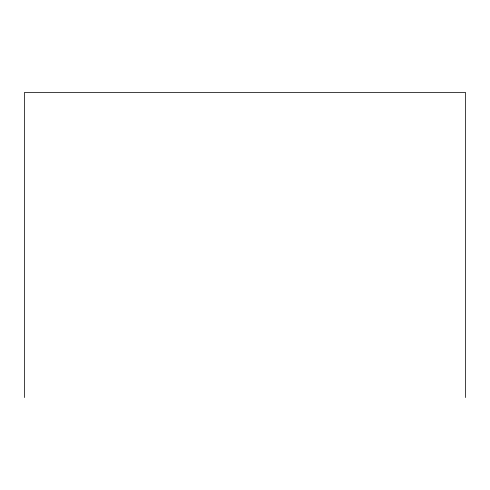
<?xml version="1.0" encoding="UTF-8"?>
<svg xmlns="http://www.w3.org/2000/svg" width="490" height="490" viewBox="0 0 490 490"><rect width="100%" height="100%" fill="white"/><g stroke="black" fill="none" stroke-linecap="round" stroke-linejoin="round"><path stroke-width="0.73" d="M465.5 397.555L465.5 92.445L24.5 92.445L24.5 397.555"/></g></svg>
